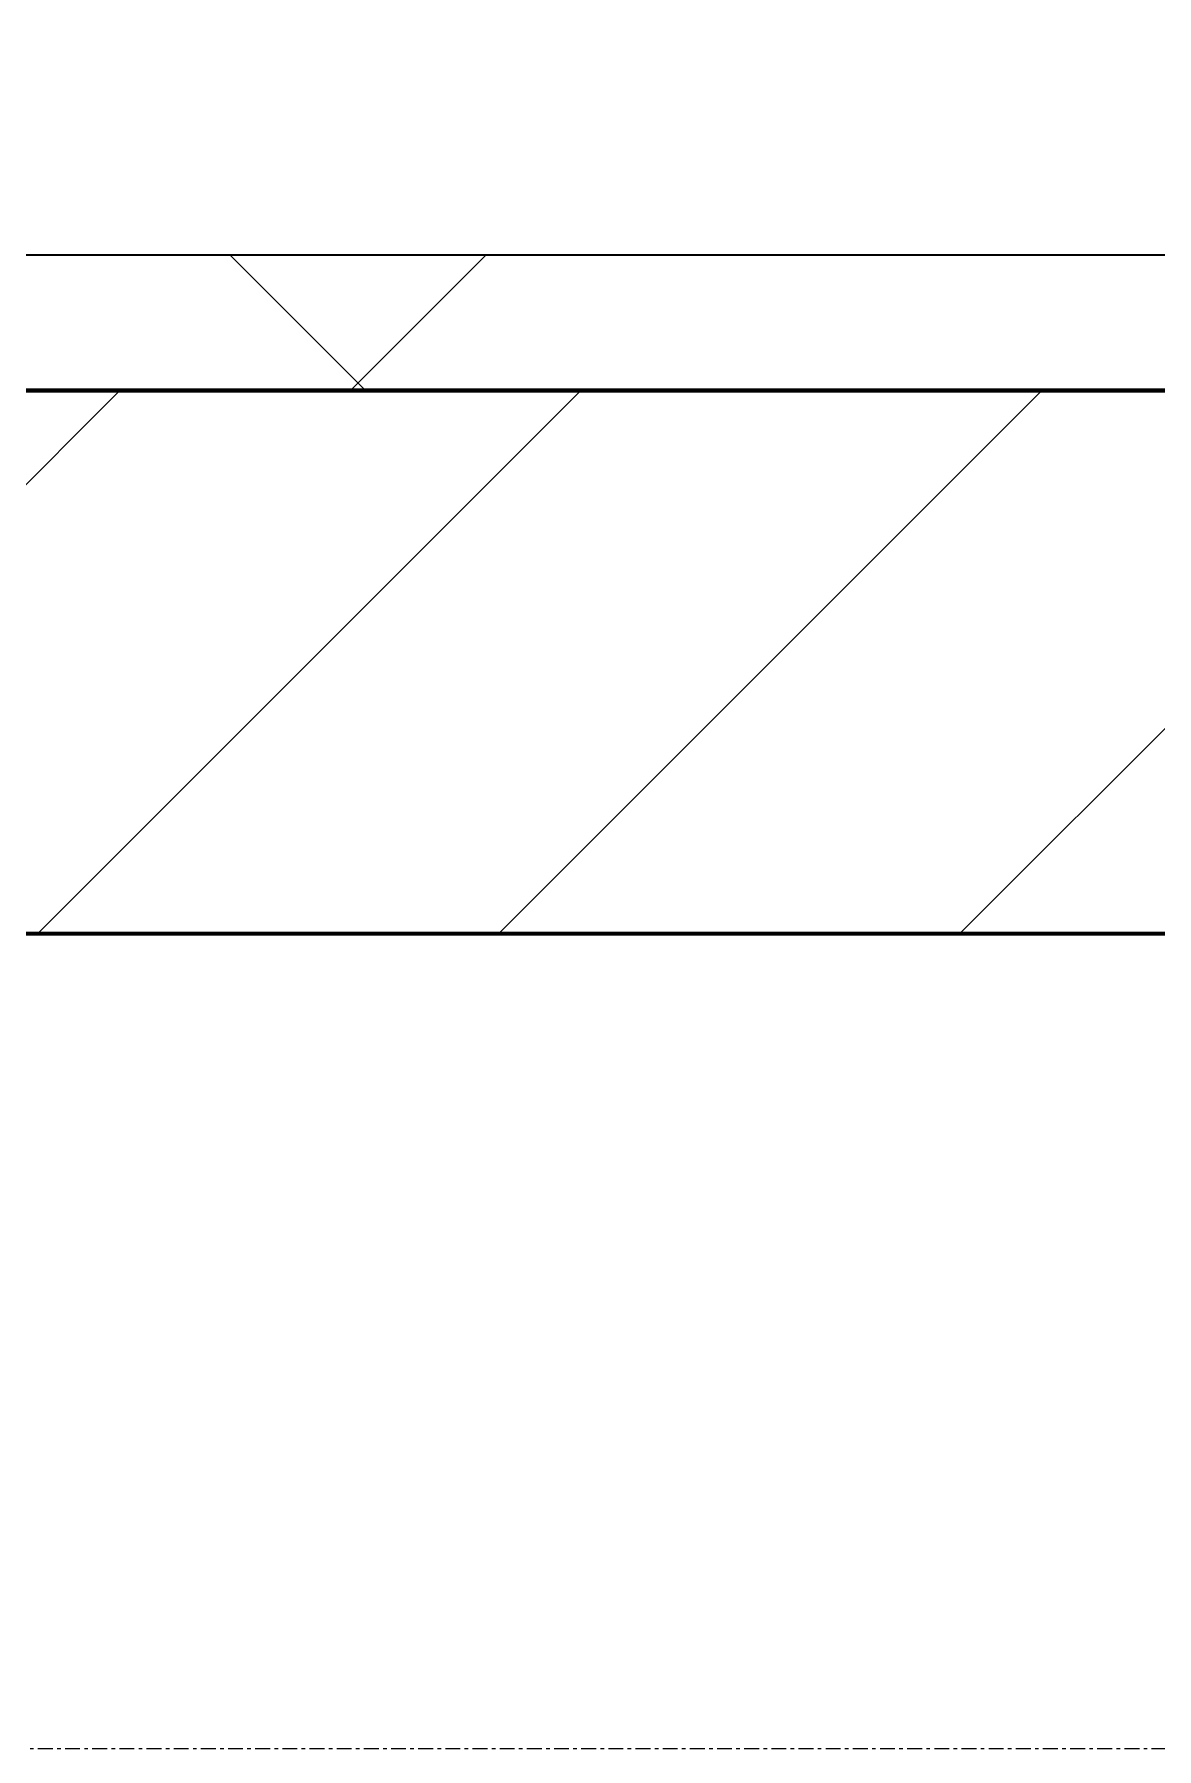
# Model space of a CAD drawing. Header units: millimetres. Extents: x -853432 to -773672, y -18171 to 22484.
# Drawn here: x -807069 to -806656, y -4321 to -3690 of the extents above; entities that cross this region are included whole.
import ezdxf
from ezdxf.xclip import XClip

# ---------------------------------------------------------------- set-up
doc = ezdxf.new("R2010")
doc.units = ezdxf.units.MM
doc.header["$XCLIPFRAME"] = 0
doc.linetypes.add('DPA_Grid _ Level 100', pattern=[10, 5.5, -1.6, 1.3, -1.6])
for name, color, linetype, lineweight in [('A-GLAZ-CURT', 2, 'Continuous', 9), ('A-WALL', 5, 'Continuous', 35), ('A-WALL-FNSH', 2, 'Continuous', 35), ('A-WALL-PATT', 1, 'Continuous', 35), ('S-GRID', 251, 'Continuous', 9)]:
    doc.layers.add(name, color=color, linetype=linetype, lineweight=lineweight)
doc.layers.add('A11_ALU.SOLID SHEET', color=2, linetype='Continuous')

# ---------------------------------------------------------------- blocks, each defined once
blk = doc.blocks.new('*U2464')
at = {"layer": 'S-GRID', "linetype": 'DPA_Grid _ Level 100'}
blk.add_line((57000, -7900), (-16649.52, -7900), dxfattribs=at)
blk = doc.blocks.new('PPLS-PP19_Custom Tile Pattern - Custom Tile Pattern-V133-4251-01 ENLARGED CONCOURSE LEVEL - REFLECTED CEILING PLAN - SHEET 2')
at = {"layer": 'A-GLAZ-CURT'}
for p, q in [((-300, 0), (300, 0)), ((300, 0), (-300, 0)), ((195.99, 0), (213.31, 0)), ((213.31, 0), (195.99, 0)), ((230.06, 0), (300, 0)), ((-300, -50), (300, -50)), ((300, -50), (-300, -50))]:
    blk.add_line(p, q, dxfattribs=at)
for points, knots in [([(-98.5, 0), (-95.03, 0), (-82.02, 0), (-63.44, 0), (-54.4, 0), (-48.53, 0), (-30.79, 0), (-18.03, 0), (8.61, 0), (15.02, 0), (22.91, 0), (31, 0), (39.04, 0), (51.19, 0), (58.74, 0), (61.34, 0), (61.45, 0)], [-4732.825202, -4732.825202, -4732.825202, -4732.825202, -4542.524482, -4008.285538, -3689.699207, -3546.54457, -3315.260113, -2864.387349, -2439.246196, -2084.094819, -1956.422387, -1818.904206, -1645.594513, -1443.202566, -1228.752106, -1120.932285, -1120.932285, -1120.932285, -1120.932285]), ([(31.18, 0), (25.97, 0), (11.99, 0), (-16.92, 0), (-47.42, 0), (-65.77, 0), (-66.37, 0), (-66.38, 0)], [-4496.803627, -4496.803627, -4496.803627, -4496.803627, -4222.080604, -3745.412743, -2981.410125, -2542.574734, -2498.224237, -2498.224237, -2498.224237, -2498.224237]), ([(76.63, 0), (74.8, 0), (67.65, 0), (53.52, 0), (37, 0), (24.07, 0), (12.82, 0), (-2.9, 0), (-20.62, 0), (-32.81, 0), (-44.85, 0), (-51.43, 0), (-51.79, 0)], [-3095.572228, -3095.572228, -3095.572228, -3095.572228, -2950.589685, -2634.532728, -2313.748533, -2106.613311, -1925.670641, -1617.263037, -1290.787923, -1039.307308, -819.71621, -644.910881, -644.910881, -644.910881, -644.910881]), ([(30.82, 0), (29.27, 0), (20.14, 0), (3.54, 0), (-14.38, 0), (-28.29, 0), (-30.61, 0)], [-10462.034656, -10462.034656, -10462.034656, -10462.034656, -10363.088938, -9884.23066, -9424.652049, -9311.689386, -9311.689386, -9311.689386, -9311.689386]), ([(70.61, 0), (66.16, 0), (55.8, 0), (39.61, 0), (24.74, 0), (2.64, 0), (-17.48, 0), (-28.41, 0), (-30.59, 0)], [-4647.237329, -4647.237329, -4647.237329, -4647.237329, -4326.416877, -4098.545751, -3766.694881, -3333.063701, -2994.501669, -2717.223647, -2717.223647, -2717.223647, -2717.223647]), ([(-30.56, 0), (-27.84, 0), (-16.68, 0), (8.83, 0), (43.36, 0), (70.92, 0), (82.12, 0), (83.66, 0)], [-6044.632205, -6044.632205, -6044.632205, -6044.632205, -5862.463379, -5340.621928, -4573.028122, -4094.177415, -3869.465285, -3869.465285, -3869.465285, -3869.465285]), ([(-30.52, 0), (-27.11, 0), (-17.83, 0), (5.99, 0), (22.06, 0), (34.35, 0), (37.01, 0), (37.47, 0)], [-2323.618664, -2323.618664, -2323.618664, -2323.618664, -2142.497158, -1716.209403, -1206.526904, -1089.329421, -1064.991888, -1064.991888, -1064.991888, -1064.991888]), ([(-28.57, 0), (-26.93, 0), (-20.29, 0), (-11.45, 0), (2.08, 0), (13.15, 0), (21.24, 0), (24.62, 0), (24.72, 0), (24.72, 0)], [-5361.429781, -5361.429781, -5361.429781, -5361.429781, -5261.36855, -5050.479954, -4785.90057, -4596.498881, -4445.288762, -4384.376941, -4376.041937, -4376.041937, -4376.041937, -4376.041937]), ([(-15.19, 0), (-13.07, 0), (7.48, 0), (42.82, 0), (88.72, 0), (120.63, 0), (138.28, 0), (138.53, 0)], [-461.142613, -461.142613, -461.142613, -461.142613, -429.606584, -390.253598, -346.313304, -291.370682, -290.5735, -290.5735, -290.5735, -290.5735]), ([(-2.63, 0), (-2.47, 0), (-1.22, 0), (4.92, 0), (15.97, 0), (22.54, 0), (24.49, 0)], [-226.825321, -226.825321, -226.825321, -226.825321, -220.269177, -206.416616, -198.214427, -187.717507, -187.717507, -187.717507, -187.717507]), ([(103.09, 0), (101.08, 0), (86.31, 0), (63.34, 0), (35.84, 0), (12, 0), (3.08, 0), (-1.67, 0), (-2.25, 0)], [-375.435014, -375.435014, -375.435014, -375.435014, -369.147452, -330.153101, -307.516438, -285.83788, -246.234814, -234.646884, -234.646884, -234.646884, -234.646884]), ([(24.69, 0), (24.54, 0), (20.99, 0), (15.48, 0), (10.8, 0), (9.63, 0)], [-4368.572414, -4368.572414, -4368.572414, -4368.572414, -4306.476363, -4080.000647, -3772.857994, -3772.857994, -3772.857994, -3772.857994]), ([(18.16, 0), (19.15, 0), (24.25, 0), (25.66, 0), (26.12, 0)], [-5700.113719, -5700.113719, -5700.113719, -5700.113719, -5554.232259, -5302.431367, -5302.431367, -5302.431367, -5302.431367]), ([(38.23, 0), (35.44, 0), (28.56, 0), (20.67, 0), (18.85, 0), (18.16, 0)], [-6261.547629, -6261.547629, -6261.547629, -6261.547629, -6135.05769, -5972.647715, -5832.674503, -5832.674503, -5832.674503, -5832.674503]), ([(27.44, 0), (27.9, 0), (29.54, 0), (34.31, 0), (37.63, 0), (38.37, 0)], [-5037.309798, -5037.309798, -5037.309798, -5037.309798, -4887.603822, -4705.298446, -4654.740496, -4654.740496, -4654.740496, -4654.740496]), ([(27.89, 0), (29.09, 0), (31.87, 0), (36.52, 0), (38.38, 0)], [-147.777612, -147.777612, -147.777612, -147.777612, -135.792042, -128.895809, -128.895809, -128.895809, -128.895809]), ([(53.18, 0), (53.06, 0), (52.22, 0), (44.99, 0), (36.46, 0), (30.82, 0)], [-622.740158, -622.740158, -622.740158, -622.740158, -566.066452, -360.610861, 0, 0, 0, 0]), ([(136.44, 0), (121.66, 0), (86.93, 0), (51.16, 0), (31.18, 0)], [-106.750556, -106.750556, -106.750556, -106.750556, -59.610984, 0, 0, 0, 0]), ([(37.25, 0), (36.63, 0), (35.79, 0), (35.54, 0), (35.54, 0)], [-321.97841, -321.97841, -321.97841, -321.97841, -319.318397, -317.489778, -317.489778, -317.489778, -317.489778]), ([(36.29, 0), (37.77, 0), (48.82, 0), (64.79, 0), (87.15, 0), (101.5, 0), (106.46, 0)], [-314.598523, -314.598523, -314.598523, -314.598523, -305.899624, -287.17622, -249.500363, -226.039875, -226.039875, -226.039875, -226.039875]), ([(168.37, 0), (167.68, 0), (162.47, 0), (147.02, 0), (109.77, 0), (76.86, 0), (57.82, 0), (46.51, 0), (42.18, 0), (39.07, 0), (38.33, 0)], [-543.375029, -543.375029, -543.375029, -543.375029, -530.793311, -458.593899, -401.860199, -357.622665, -341.267687, -334.000314, -326.15566, -323.405105, -323.405105, -323.405105, -323.405105]), ([(38.41, 0), (41.17, 0), (46.73, 0), (57.76, 0), (64.47, 0), (72.74, 0), (75.22, 0), (76.03, 0), (76.21, 0)], [-1048.322159, -1048.322159, -1048.322159, -1048.322159, -901.315459, -753.071572, -495.328968, -421.953223, -334.951786, -290.452333, -290.452333, -290.452333, -290.452333]), ([(107.4, 0), (105.95, 0), (102.07, 0), (92.38, 0), (85.59, 0), (74.4, 0), (62.26, 0), (51.85, 0), (45.53, 0), (39.52, 0), (38.42, 0)], [-7856.187301, -7856.187301, -7856.187301, -7856.187301, -7723.759874, -7531.75727, -7135.649961, -6924.452779, -6738.82075, -6548.303034, -6314.283804, -6264.547656, -6264.547656, -6264.547656, -6264.547656]), ([(39.03, 0), (43.27, 0), (54.65, 0), (71.67, 0), (84.83, 0), (86.01, 0), (92.51, 0), (94.33, 0)], [-4639.627446, -4639.627446, -4639.627446, -4639.627446, -4353.683244, -3960.84581, -3759.045785, -3336.541051, -2783.776468, -2783.776468, -2783.776468, -2783.776468]), ([(39.27, 0), (41.84, 0), (50.98, 0), (71.92, 0), (100.57, 0), (116.36, 0), (128.63, 0), (128.95, 0)], [-127.807664, -127.807664, -127.807664, -127.807664, -118.513713, -97.899267, -63.759246, -39.050993, -35.895543, -35.895543, -35.895543, -35.895543]), ([(61.47, 0), (61.47, 0), (61.21, 0), (54.61, 0), (53.71, 0), (53.56, 0)], [-1113.311073, -1113.311073, -1113.311073, -1113.311073, -1096.402191, -891.204116, -747.28819, -747.28819, -747.28819, -747.28819]), ([(76.22, 0), (75.58, 0), (73.64, 0), (71.05, 0), (70.61, 0)], [-193.634889, -193.634889, -193.634889, -193.634889, -31.537676, 0, 0, 0, 0]), ([(94.4, 0), (94.4, 0), (94.64, 0), (99.11, 0), (108.97, 0), (120.79, 0), (139.94, 0), (158.51, 0), (171.49, 0), (176.3, 0)], [-2348.345796, -2348.345796, -2348.345796, -2348.345796, -2310.419338, -2233.599744, -2052.234781, -1843.028543, -1530.39897, -1095.004608, -799.459857, -799.459857, -799.459857, -799.459857]), ([(106.94, 0), (106.53, 0), (105.54, 0), (105.23, 0), (105.23, 0)], [-8988.427468, -8988.427468, -8988.427468, -8988.427468, -8966.157302, -8929.495943, -8929.495943, -8929.495943, -8929.495943]), ([(129.02, 0), (129.02, 0), (124.41, 0), (122.35, 0), (116.02, 0), (110.73, 0), (107.36, 0)], [-35.386604, -35.386604, -35.386604, -35.386604, -31.430235, -22.807238, -15.488593, -4.541701, -4.541701, -4.541701, -4.541701]), ([(107.38, 0), (113.6, 0), (126.5, 0), (132.42, 0), (134.6, 0)], [-224.577528, -224.577528, -224.577528, -224.577528, -194.761443, -152.241002, -152.241002, -152.241002, -152.241002]), ([(107.76, 0), (108.02, 0), (111.42, 0), (112.65, 0), (113.59, 0)], [-8834.78638, -8834.78638, -8834.78638, -8834.78638, -8814.835624, -8577.462505, -8577.462505, -8577.462505, -8577.462505]), ([(157.9, 0), (156.77, 0), (151.67, 0), (143.29, 0), (134.04, 0), (126.24, 0), (118.6, 0), (114.23, 0), (112.16, 0), (108.1, 0), (107.97, 0)], [-10292.955006, -10292.955006, -10292.955006, -10292.955006, -10098.273015, -9847.788484, -9677.714971, -9567.007022, -9453.21225, -9220.200448, -9012.77275, -9006.33563, -9006.33563, -9006.33563, -9006.33563]), ([(114.39, 0), (114.2, 0), (112.92, 0), (110.73, 0), (108.51, 0)], [-8148.58938, -8148.58938, -8148.58938, -8148.58938, -8105.191388, -7891.265505, -7891.265505, -7891.265505, -7891.265505]), ([(128.58, 0), (128.8, 0), (130.16, 0), (139.26, 0), (152.67, 0), (161.24, 0), (162.19, 0), (162.75, 0)], [-633.326174, -633.326174, -633.326174, -633.326174, -627.736123, -618.981161, -602.094757, -592.980799, -581.414464, -581.414464, -581.414464, -581.414464]), ([(137.1, 0), (136, 0), (133.64, 0), (129.87, 0), (129.11, 0)], [-670.405967, -670.405967, -670.405967, -670.405967, -651.020627, -640.742133, -640.742133, -640.742133, -640.742133]), ([(193.8, 0), (193.33, 0), (190.11, 0), (183.13, 0), (171, 0), (161.95, 0), (161.28, 0), (158.35, 0), (157.85, 0), (157.77, 0)], [-11665.349007, -11665.349007, -11665.349007, -11665.349007, -11565.880756, -11105.624034, -10839.086983, -10768.332124, -10666.779182, -10580.760289, -10550.278881, -10550.278881, -10550.278881, -10550.278881]), ([(176.3, 0), (173.86, 0), (167.58, 0), (159.34, 0), (158.33, 0), (158.3, 0)], [-152.817802, -152.817802, -152.817802, -152.817802, -143.776725, -129.632772, -123.352749, -123.352749, -123.352749, -123.352749]), ([(159.07, 0), (159.13, 0), (160.84, 0), (165.21, 0), (171.66, 0), (175.74, 0), (176.28, 0)], [-115.643202, -115.643202, -115.643202, -115.643202, -114.681583, -87.660824, -65.295536, -61.96637, -61.96637, -61.96637, -61.96637]), ([(162.75, 0), (165.4, 0), (170.91, 0), (172.61, 0), (172.61, 0)], [-111.264224, -111.264224, -111.264224, -111.264224, -56.742688, -19.085662, -19.085662, -19.085662, -19.085662]), ([(247.1, 0), (246.76, 0), (245.04, 0), (238.34, 0), (226.56, 0), (221.1, 0), (200.27, 0), (182.99, 0), (174.27, 0), (169.67, 0), (168.99, 0)], [-9649.085549, -9649.085549, -9649.085549, -9649.085549, -9581.591397, -9406.094246, -9221.510254, -9016.44624, -8717.832359, -8253.978395, -8152.463617, -8069.855175, -8069.855175, -8069.855175, -8069.855175]), ([(215.22, 0), (214.62, 0), (210.55, 0), (203.98, 0), (187.54, 0), (175.3, 0), (169.49, 0)], [-203.825446, -203.825446, -203.825446, -203.825446, -198.527383, -184.406837, -162.427601, -142.916156, -142.916156, -142.916156, -142.916156]), ([(171.51, 0), (176.48, 0), (193.23, 0), (201.73, 0), (208.81, 0), (213.9, 0), (241.96, 0), (266.73, 0), (281.71, 0), (291.71, 0), (296.52, 0), (297.86, 0), (298.09, 0)], [-7971.819559, -7971.819559, -7971.819559, -7971.819559, -7784.112253, -7606.717214, -7289.299508, -7042.621073, -6582.165592, -6068.460911, -5766.029927, -5566.724884, -5280.360606, -5199.253518, -5199.253518, -5199.253518, -5199.253518]), ([(176.43, 0), (179.75, 0), (187.25, 0), (208.82, 0), (219.42, 0), (230.06, 0)], [-61.676374, -61.676374, -61.676374, -61.676374, -41.623857, -24.459831, 0, 0, 0, 0]), ([(176.5, 0), (180.81, 0), (188.26, 0), (193.62, 0), (194.69, 0), (194.79, 0)], [-795.364705, -795.364705, -795.364705, -795.364705, -529.74427, -295.064701, -265.121568, -265.121568, -265.121568, -265.121568]), ([(176.6, 0), (180.71, 0), (189.44, 0), (201.08, 0), (207.47, 0), (213.96, 0), (215.11, 0)], [-250.678746, -250.678746, -250.678746, -250.678746, -237.955587, -223.92608, -215.862851, -208.75215, -208.75215, -208.75215, -208.75215]), ([(300, 0), (286.53, 0), (254.22, 0), (210.58, 0), (186.51, 0), (177.41, 0)], [-285.253232, -285.253232, -285.253232, -285.253232, -244.693688, -187.987675, -154.190936, -154.190936, -154.190936, -154.190936]), ([(300, 0), (288.22, 0), (262, 0), (230.43, 0), (219.94, 0), (219.02, 0)], [-12528.858583, -12528.858583, -12528.858583, -12528.858583, -11905.454923, -11162.864862, -10856.732305, -10856.732305, -10856.732305, -10856.732305]), ([(219.9, 0), (220.86, 0), (227.84, 0), (242.06, 0), (246.54, 0), (246.96, 0)], [-10670.940496, -10670.940496, -10670.940496, -10670.940496, -10511.382485, -9925.173265, -9834.877357, -9834.877357, -9834.877357, -9834.877357]), ([(284.76, 0), (284.76, 0), (285.09, 0), (287.47, 0), (293.59, 0), (297.76, 0), (300, 0)], [-4110.630118, -4110.630118, -4110.630118, -4110.630118, -4053.389046, -3959.664717, -3862.421465, -3746.95702, -3746.95702, -3746.95702, -3746.95702]), ([(297.38, 0), (295.84, 0), (291.62, 0), (285.38, 0), (284.87, 0)], [-4803.172655, -4803.172655, -4803.172655, -4803.172655, -4358.271401, -4143.037883, -4143.037883, -4143.037883, -4143.037883])]:
    blk.add_open_spline(points, degree=3, knots=knots, dxfattribs=at)
for points in [[(24.49, 0), (25.23, 0), (25.72, 0), (26.04, 0)], [(80.35, 0), (79.57, 0), (78.27, 0), (76.63, 0)], [(84.06, 0), (83.48, 0), (82.41, 0), (81.72, 0)], [(106.86, 0), (105.62, 0), (104.36, 0), (103.09, 0)], [(105.26, 0), (105.44, 0), (106.27, 0), (107.21, 0)], [(168.74, 0), (168.74, 0), (169.81, 0), (171.51, 0)], [(172.07, 0), (173.47, 0), (174.88, 0), (176.29, 0)], [(195.11, 0), (194.91, 0), (194.44, 0), (193.8, 0)]]:
    blk.add_open_spline(points, degree=3, dxfattribs=at)
blk = doc.blocks.new('PPLS-PP19_Custom Tile Pattern - Custom Tile Pattern-V134-4251-01 ENLARGED CONCOURSE LEVEL - REFLECTED CEILING PLAN - SHEET 2')
at = {"layer": 'A-GLAZ-CURT'}
for p, q in [((-300, 0), (300, 0)), ((300, 0), (-300, 0)), ((-293.07, 0), (-275.75, 0)), ((-275.75, 0), (-293.07, 0)), ((-222.32, 0), (-216.9, 0)), ((-216.9, 0), (-222.32, 0)), ((-216.25, 0), (-205, 0)), ((-205, 0), (-216.25, 0)), ((-300, -50), (300, -50)), ((300, -50), (-300, -50))]:
    blk.add_line(p, q, dxfattribs=at)
at = {"layer": 'A-GLAZ-CURT', "flags": 128}
for points in [[(-300, 0), (-291.56, 0), (-283.3, 0), (-275.2, 0), (-267.26, 0), (-259.45, 0), (-251.77, 0), (-244.2, 0), (-236.74, 0), (-229.36, 0), (-222.06, 0), (-214.83, 0), (-207.71, 0), (-200.76, 0), (-194.02, 0), (-187.54, 0), (-181.38, 0), (-175.58, 0)], [(-216.86, 0), (-222.63, 0), (-229.72, 0), (-236.97, 0), (-244.39, 0), (-251.96, 0), (-259.67, 0), (-267.51, 0), (-275.48, 0), (-283.55, 0), (-291.73, 0), (-300, 0)], [(-125.17, 0), (-128.55, 0), (-134.16, 0), (-140.03, 0), (-145.5, 0), (-150.63, 0), (-155.53, 0), (-160.27, 0), (-164.95, 0), (-169.65, 0), (-174.47, 0), (-179.49, 0), (-184.81, 0), (-190.44, 0), (-196.37, 0), (-202.58, 0), (-209.04, 0), (-215.73, 0)]]:
    blk.add_lwpolyline(points, dxfattribs=at)
at = {"layer": 'A-GLAZ-CURT'}
for points, knots in [([(-300, 0), (-284.65, 0), (-236.57, 0), (-174.61, 0), (-129.95, 0), (-110.8, 0), (-99.5, 0), (-91.46, 0)], [-5323.127839, -5323.127839, -5323.127839, -5323.127839, -4502.809032, -2700.551212, -1002.059161, -460.363443, 0, 0, 0, 0]), ([(-216.87, 0), (-237.09, 0), (-263.68, 0), (-294.48, 0), (-300, 0)], [-15072.157922, -15072.157922, -15072.157922, -15072.157922, -13729.592194, -13439.944408, -13439.944408, -13439.944408, -13439.944408]), ([(-217.46, 0), (-223.86, 0), (-236, 0), (-255.22, 0), (-262.59, 0), (-264.9, 0), (-265.4, 0)], [-1195.397769, -1195.397769, -1195.397769, -1195.397769, -858.079193, -543.655514, -208.940337, 0, 0, 0, 0]), ([(-258.6, 0), (-257.91, 0), (-254.26, 0), (-241.25, 0), (-227.53, 0), (-218.86, 0), (-217.07, 0)], [-5722.54675, -5722.54675, -5722.54675, -5722.54675, -5657.471696, -5413.335975, -5017.494783, -4916.013316, -4916.013316, -4916.013316, -4916.013316]), ([(-133.82, 0), (-135.51, 0), (-137.8, 0), (-149.31, 0), (-162.01, 0), (-177.91, 0), (-199.46, 0), (-216.65, 0), (-231.26, 0), (-233.46, 0), (-234, 0)], [-2731.647847, -2731.647847, -2731.647847, -2731.647847, -2418.507304, -2308.929706, -2113.765672, -1763.376603, -1422.553702, -978.033455, -846.069444, -682.911962, -682.911962, -682.911962, -682.911962]), ([(-233.49, 0), (-233.44, 0), (-232.38, 0), (-230.74, 0), (-225.3, 0), (-223.63, 0)], [-455.274641, -455.274641, -455.274641, -455.274641, -440.605512, -119.536984, 0, 0, 0, 0]), ([(-223.63, 0), (-219.39, 0), (-206.17, 0), (-188.58, 0), (-169.02, 0), (-152.12, 0), (-136.84, 0), (-127.33, 0), (-124.19, 0), (-123.43, 0), (-123.28, 0)], [-5463.295695, -5463.295695, -5463.295695, -5463.295695, -5161.076232, -4739.070012, -4465.409639, -4149.119819, -3839.893365, -3647.167523, -3488.92562, -3439.852845, -3439.852845, -3439.852845, -3439.852845]), ([(-216.88, 0), (-215.47, 0), (-211.07, 0), (-200.2, 0), (-185.8, 0), (-171.77, 0), (-158.7, 0), (-157.22, 0)], [-4912.357728, -4912.357728, -4912.357728, -4912.357728, -4832.723979, -4666.091899, -4349.945572, -4000.813434, -3840.635403, -3840.635403, -3840.635403, -3840.635403]), ([(-148.24, 0), (-148.94, 0), (-150.95, 0), (-158.72, 0), (-174.02, 0), (-185.59, 0), (-202.6, 0), (-213.17, 0), (-216.88, 0)], [-2656.439487, -2656.439487, -2656.439487, -2656.439487, -2477.344047, -2237.412286, -2029.680487, -1755.085331, -1400.429864, -1205.525823, -1205.525823, -1205.525823, -1205.525823]), ([(-80.14, 0), (-81.02, 0), (-95.25, 0), (-134.08, 0), (-184.81, 0), (-215.54, 0), (-216.22, 0)], [-19057.545901, -19057.545901, -19057.545901, -19057.545901, -18935.241197, -17136.203329, -15131.813646, -15086.482777, -15086.482777, -15086.482777, -15086.482777])]:
    blk.add_open_spline(points, degree=3, knots=knots, dxfattribs=at)
blk = doc.blocks.new('*U634')
at = {"layer": 'A-GLAZ-CURT'}
for name, p in [('PPLS-PP19_Custom Tile Pattern - Custom Tile Pattern-V133-4251-01 ENLARGED CONCOURSE LEVEL - REFLECTED CEILING PLAN - SHEET 2', (28802.37, -7350)), ('PPLS-PP19_Custom Tile Pattern - Custom Tile Pattern-V134-4251-01 ENLARGED CONCOURSE LEVEL - REFLECTED CEILING PLAN - SHEET 2', (29402.37, -7350))]:
    blk.add_blockref(name, p, dxfattribs=at)
blk = doc.blocks.new('*U1213')
blk.add_lwpolyline([(22690, -750), (19166.45, -750), (19116.45, -700), (18966.44, -550), (-101025.39, -550), (-101025.39, -6704.96), (-96300, -6704.96), (-96300, -7350), (-94497.63, -7350), (17250, -7350), (17250, -6849.96), (18300, -6849.96), (22690, -6849.96)], close=True)

msp = doc.modelspace()

# ---------------------------------------------------------------- block references
at = {"layer": 'A11_ALU.SOLID SHEET'}
ref = msp.add_blockref('*U1213', (-744682.37, 3579.02), dxfattribs=at)
XClip(ref).set_block_clipping_path([(-104690.1238047112, -9620.0029952966), (-34092.6543255156, 14392.9971737705)])

# ---------------------------------------------------------------- next in the draw order: hatches: boundary and pattern name
at = {"layer": 'A-WALL-PATT', "lineweight": 9}
h = msp.add_hatch(dxfattribs=at)
h.set_pattern_fill('FP_4', color=256, style=0, pattern_type=2)
h.set_pattern_definition([(45, (0, 0), (-212.13203, 212.13203), []), (135, (0, 0), (-212.13203, -212.13203), [])])
h.paths.add_polyline_path([(-779464.45, -3820.98), (-778775.03, -3820.98), (-778775.03, -3770.98), (-827933.88, -3770.98), (-828045.79, -3820.98), (-779602.34, -3820.98)])
h.paths.add_polyline_path([(-828965.42, -3820.98), (-828156.1, -3820.98), (-828044.19, -3770.98), (-841032.37, -3770.98), (-841032.37, -3820.98), (-829103.3, -3820.98)])
h = msp.add_hatch(dxfattribs=at)
h.set_pattern_fill('FP_2', color=256, style=0, pattern_type=2)
h.set_pattern_definition([(45, (0, 0), (-84.852814, 84.852814), [])])
h.paths.add_polyline_path([(-779326.57, -4020.98), (-778775.03, -4020.98), (-778775.03, -3820.98), (-828045.79, -3820.98), (-828336.65, -3950.93), (-828355, -3909.85), (-828156.1, -3820.98), (-841232.37, -3820.98), (-841232.37, -4020.98), (-779878.11, -4020.98)])
h.paths.add_polyline_path([(-828280, -3860.98), (-828285, -3859.64), (-828288.66, -3855.98), (-828289.66, -3848.39), (-828287.07, -3844.76), (-828282.59, -3841.32), (-828280, -3840.98), (-828272.93, -3843.91), (-828270.34, -3848.39), (-828270.34, -3851.81), (-828272.93, -3858.05), (-828279.18, -3860.64)])

# ---------------------------------------------------------------- next in the draw order: linework, layer by layer
at = {"layer": 'A-WALL', "color": 7, "lineweight": 70}
for p, q in [((-809180, -3820.98), (-806780, -3820.98)), ((-806780, -3820.98), (-809180, -3820.98)), ((-806780, -3820.98), (-805580, -3820.98)), ((-805580, -3820.98), (-806780, -3820.98)), ((-806780, -4020.98), (-809180, -4020.98)), ((-805580, -4020.98), (-806780, -4020.98))]:
    msp.add_line(p, q, dxfattribs=at)
at = {"layer": 'A-WALL-FNSH', "color": 250}
for p, q in [((-809180, -3770.98), (-806780, -3770.98)), ((-806780, -3770.98), (-805580, -3770.98))]:
    msp.add_line(p, q, dxfattribs=at)

# ---------------------------------------------------------------- next in the draw order: block references
for name in ['*U2464', '*U634']:
    msp.add_blockref(name, (-835882.37, 3579.02))

doc.saveas('drawing.dxf')
